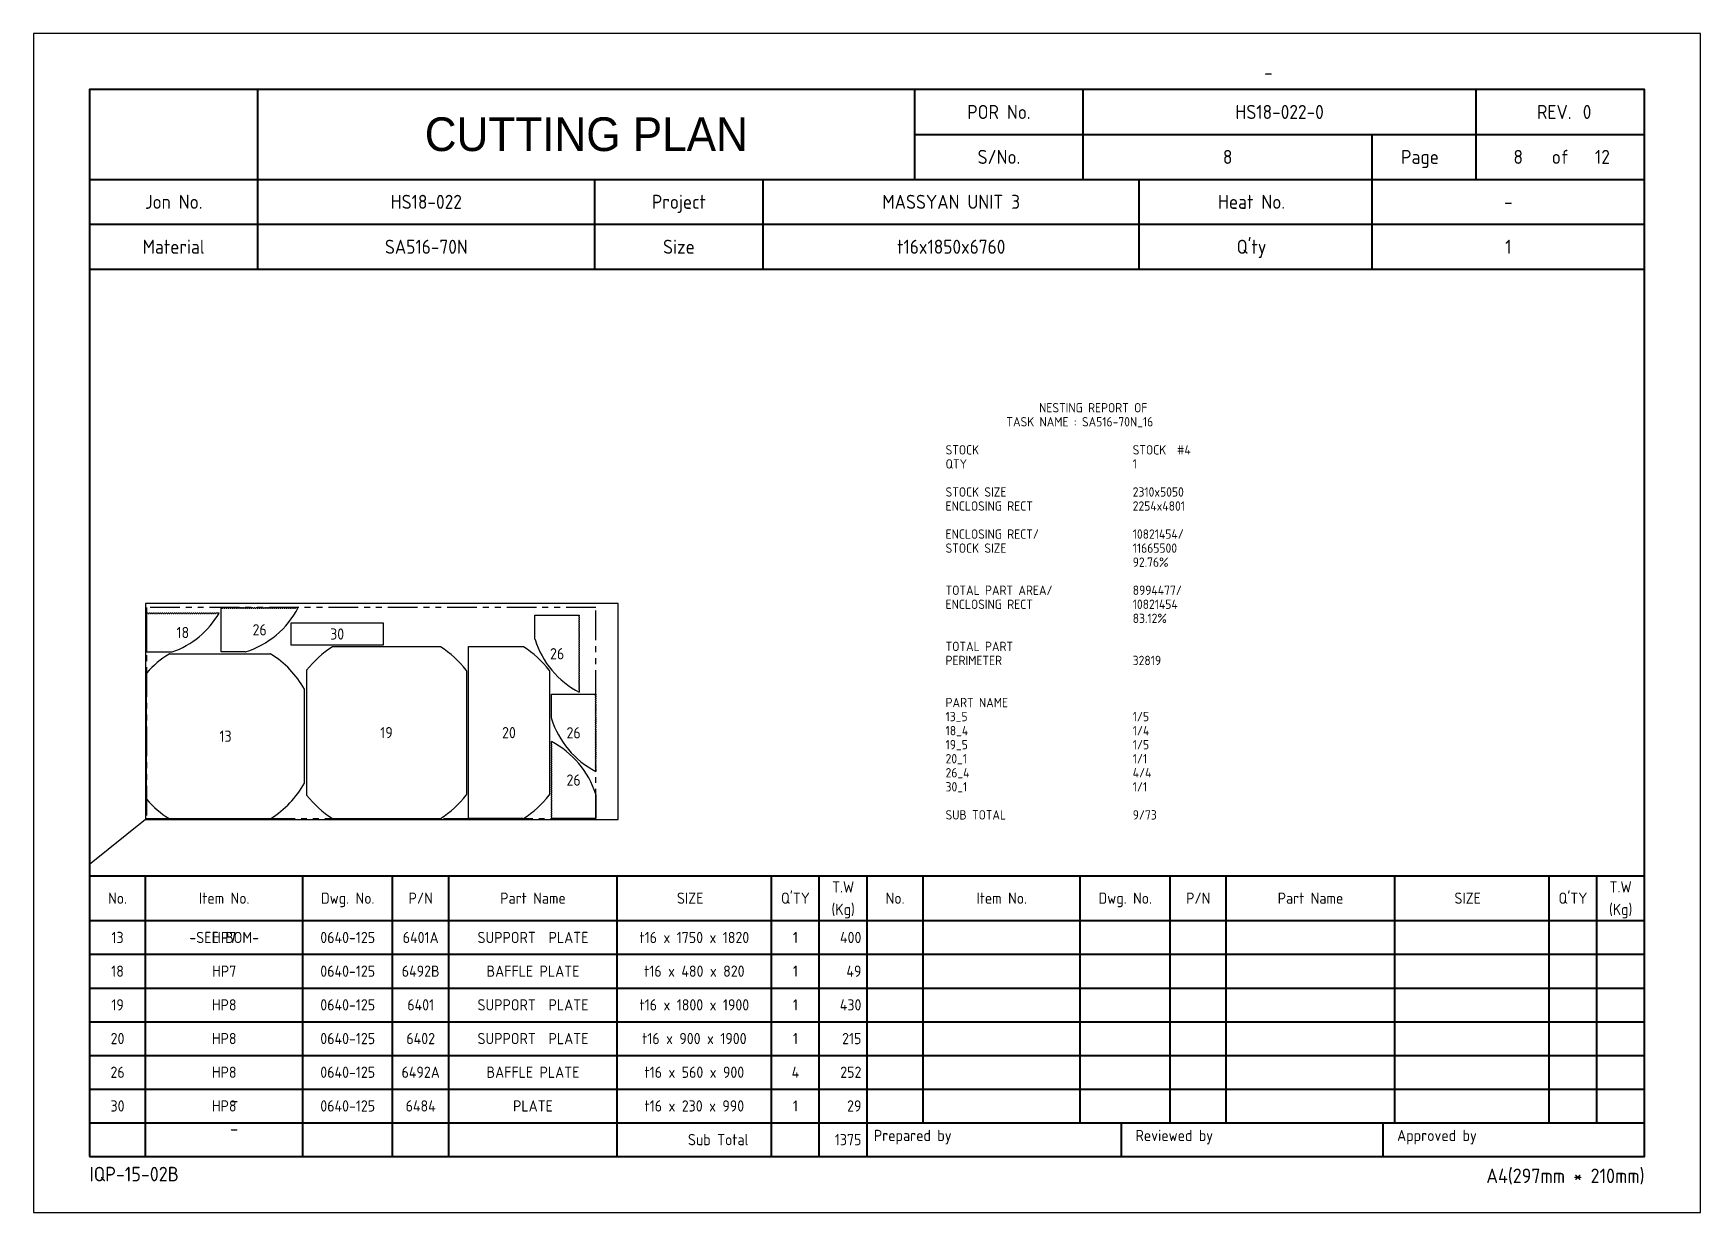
# Model space of a CAD drawing. Header units: millimetres. Extents: x -47360 to 661737, y -45870 to 354580.
# Drawn here: x 360000 to 377820, y 20000 to 32600 of the extents above; entities that cross this region are included whole.
import ezdxf
from ezdxf.enums import TextEntityAlignment as Align

# ---------------------------------------------------------------- set-up
doc = ezdxf.new("R2010")
doc.units = ezdxf.units.MM
doc.header["$LTSCALE"] = 10
doc.linetypes.add('PHANTOM', pattern=[63.5, 31.75, -6.35, 6.35, -6.35, 6.35, -6.35])
for name, color, linetype in [('$ENCL_RECT_RESERVED_LAYER$', 4, 'PHANTOM'), ('13_5__016X1820X1750', 7, 'Continuous'), ('18_4__016X820X480', 7, 'Continuous'), ('19_5__016X1900X1800', 7, 'Continuous'), ('20_1__016X1900X900', 7, 'Continuous'), ('26_4__016X900X560', 7, 'Continuous'), ('30_1  016x990x230', 7, 'Continuous'), ('PART-LABEL', 6, 'Continuous'), ('STOCK', 3, 'Continuous'), ('SUMMARY', 4, 'Continuous'), ('T', 2, 'Continuous')]:
    doc.layers.add(name, color=color, linetype=linetype)
doc.layers.add('PAGE', color=9, linetype='Continuous', plot=False)
doc.layers.add('TITLE', color=15, linetype='Continuous', lineweight=40)
doc.styles.get("Standard").update_dxf_attribs({"font": 'isocp2.shx', "bigfont": 'whgtxt.shx'})

# ---------------------------------------------------------------- blocks, each defined once
blk = doc.blocks.new('CP00')
at = {"layer": 'PAGE'}
blk.add_line((20, 70), (10, 62), dxfattribs=at)
blk.add_lwpolyline([(0, 0), (297, 0), (297, 210), (0, 210)], close=True, dxfattribs=at)
at = {"layer": 'TITLE'}
for p, q in [((40, 184), (40, 200)), ((157, 184), (157, 200)), ((10, 184), (287, 184)), ((10, 168), (287, 168)), ((10, 60), (287, 60)), ((148.5, 16), (287, 16))]:
    blk.add_line(p, q, dxfattribs=at)
at = {"layer": 'TITLE', "color": 8}
for p, q in [((187, 184), (187, 200)), ((257, 184), (257, 192)), ((40, 168), (40, 184)), ((130, 168), (130, 184)), ((238.5, 168), (238.5, 184)), ((10, 176), (287, 176)), ((20, 10), (20, 60)), ((48, 10), (48, 60)), ((64, 10), (64, 60)), ((74, 10), (74, 60)), ((104, 10), (104, 60)), ((131.5, 10), (131.5, 60)), ((140, 10), (140, 60)), ((158.5, 16), (158.5, 60)), ((186.5, 16), (186.5, 60)), ((202.5, 16), (202.5, 60)), ((212.5, 16), (212.5, 60)), ((242.5, 16), (242.5, 60)), ((270, 16), (270, 60)), ((278.5, 16), (278.5, 60)), ((10, 52), (287, 52)), ((10, 46), (287, 46)), ((10, 40), (287, 40)), ((10, 34), (287, 34)), ((10, 28), (287, 28)), ((10, 22), (287, 22)), ((10, 16), (148.5, 16)), ((193.8, 16), (193.8, 10)), ((240.4, 16), (240.4, 10))]:
    blk.add_line(p, q, dxfattribs=at)
at = {"layer": 'TITLE', "color": 9}
for p, q in [((257, 192), (257, 200)), ((157, 192), (287, 192)), ((238.5, 184), (238.5, 192)), ((100, 168), (100, 184)), ((197, 168), (197, 184)), ((148.5, 10), (148.5, 60))]:
    blk.add_line(p, q, dxfattribs=at)
at = {"layer": 'TITLE', "color": 15}
blk.add_lwpolyline([(10, 10), (287, 10), (287, 200), (10, 200)], close=True, dxfattribs=at)
at = {"layer": 'PAGE', "color": 2}
blk.add_attdef('ATT_NESTINGPLANNO', text='', height=2.5, dxfattribs=at).set_placement((220, 203), align=Align.MIDDLE_CENTER)
for tag, p in [('ATT_OWNERITEMNO', (35, 7.09)), ('ATT_PARTNAME', (35, 2.09))]:
    blk.add_attdef(tag, text='', height=2.5, dxfattribs=at).set_placement(p, align=Align.MIDDLE_LEFT)
at = {"layer": 'TITLE', "color": 2}
for s, height, p in [('POR No.', 2.5, (172, 196)), ('S/No.', 2.5, (172, 188)), ('Page', 2.5, (247, 188)), ('of', 2.5, (272, 188)), ('Jon No.', 2.5, (25, 180)), ('Project', 2.5, (115, 180)), ('Heat No.', 2.5, (217, 180)), ('-', 2.5, (262.75, 180)), ('Material', 2.5, (25, 172)), ('Size', 2.5, (115, 172)), ("Q'ty", 2.5, (217, 172)), ('No.', 2, (15, 56)), ('Item No.', 2, (34, 56)), ('Dwg. No.', 2, (56, 56)), ('P/N', 2, (69, 56)), ('Part Name', 2, (89, 56)), ('SIZE', 2, (117, 56)), ("Q'TY", 2, (135.75, 56)), ('T.W', 2, (144.25, 58)), ('No.', 2, (153.5, 56)), ('Item No.', 2, (172.5, 56)), ('Dwg. No.', 2, (194.5, 56)), ('P/N', 2, (207.5, 56)), ('Part Name', 2, (227.5, 56)), ('SIZE', 2, (255.5, 56)), ("Q'TY", 2, (274.25, 56)), ('T.W', 2, (282.75, 58)), ('(Kg)', 2, (144.25, 54)), ('(Kg)', 2, (282.75, 54))]:
    blk.add_text(s, height=height, dxfattribs=at).set_placement(p, align=Align.MIDDLE_CENTER)
blk.add_text('REV.', height=2.5, dxfattribs=at).set_placement((274, 196), align=Align.MIDDLE_RIGHT)
blk.add_text('0', height=2.5, dxfattribs=at).set_placement((276, 196), align=Align.MIDDLE_LEFT)
for s, height, p in [('Prepared by', 2, (149.73, 12.75)), ('Reviewed by', 2, (196.33, 12.75)), ('Approved by', 2, (242.93, 12.75)), ('IQP-15-02B', 2.594, (10, 5.57))]:
    blk.add_text(s, height=height, dxfattribs=at).set_placement(p)
blk.add_text('A4(297mm * 210mm)', height=2.5936, dxfattribs=at).set_placement((287, 5.26), align=Align.RIGHT)
at = {"layer": 'TITLE', "color": 3, "insert": (98.5, 192), "char_height": 6, "width": 59.896, "attachment_point": 5}
blk.add_mtext('{\\fHYHeadLine-Medium|b0|i0|c129|p18;CUTTING PLAN}', dxfattribs=at)
at = {"layer": 'TITLE', "color": 2}
for tag, height, p in [('ATT_PORNO', 2.5, (222, 196)), ('ATT_CUTTINGPLANNO', 2.5, (212.75, 188)), ('ATT_PAGENO', 2.5, (264.5, 188)), ('ATT_PAGESUBTOTAL', 2.5, (279.5, 188)), ('ATT_WONO', 2.5, (70, 180)), ('ATT_PROJECT', 2.5, (163.5, 180)), ('ATT_PORWEIGHT', 2, (278.5, 89)), ('ATT_NETWEIGHT', 2, (278.5, 83)), ('ATT_SAVEWEIGHT', 2, (278.5, 77)), ('ATT_SCRAPWEIGHT', 2, (278.5, 71)), ('ATT_CUTTING', 2, (278.5, 65))]:
    blk.add_attdef(tag, text='', height=height, dxfattribs=at).set_placement(p, align=Align.MIDDLE_CENTER)
at = {"layer": 'TITLE', "color": 3}
for tag, p in [('ATT_MATERIAL', (70, 172)), ('ATT_SIZE', (163.5, 172)), ('ATT_QTY', (262.75, 172))]:
    blk.add_attdef(tag, text='', height=2.5, dxfattribs=at).set_placement(p, align=Align.MIDDLE_CENTER)

msp = doc.modelspace()

# ---------------------------------------------------------------- linework, layer by layer
at = {"layer": '$ENCL_RECT_RESERVED_LAYER$'}
msp.add_lwpolyline([(361210, 24210), (366011.3, 24210), (366011.3, 26464.42), (361210, 26464.42)], close=True, dxfattribs=at)
at = {"layer": '13_5__016X1820X1750'}
for p, q in [((361456.68, 25970.35), (362531.33, 25970.35)), ((361210, 24422), (361210, 25758.35)), ((362898.65, 24594.58), (362898.65, 25585.77)), ((361456.68, 24210), (362531.33, 24210))]:
    msp.add_line(p, q, dxfattribs=at)
for centre, radius, start, end in [((361994, 25090.17), 1033, 121.753862, 139.123643), ((361456.68, 25958.35), 12, 89.999996, 121.753862), ((362531.33, 25958.35), 12, 58.24613, 89.999996), ((361994, 25090.17), 1033, 29.038735, 58.24613), ((361222, 25758.35), 12, 139.123643, 180), ((362886.65, 25585.77), 12, 0, 29.038735), ((362886.65, 24594.58), 12, 330.961265, 0), ((361222, 24422), 12, 180, 220.876357), ((361994, 25090.17), 1033, 220.876357, 238.24614), ((361994, 25090.17), 1033, 301.75386, 330.961265), ((361456.68, 24222), 12, 238.24614, 270), ((362531.33, 24222), 12, 270, 301.75386)]:
    msp.add_arc(centre, radius, start, end, dxfattribs=at)
at = {"layer": '18_4__016X820X480'}
for p, q in [((361227.15, 26406.49, -11776185678.59), (361210, 26406.49, -11776185678.59)), ((361210, 26406.49, -11776185678.59), (361210, 25990.35, -11776185678.59)), ((361249.38, 26406.49, -11776185678.59), (361239.15, 26406.49, -11776185678.59)), ((361271.6, 26406.49, -11776185678.59), (361261.38, 26406.49, -11776185678.59)), ((361293.83, 26406.49, -11776185678.59), (361283.6, 26406.49, -11776185678.59)), ((361316.05, 26406.49, -11776185678.59), (361305.83, 26406.49, -11776185678.59)), ((361338.28, 26406.49, -11776185678.59), (361328.05, 26406.49, -11776185678.59)), ((361360.5, 26406.49, -11776185678.59), (361350.28, 26406.49, -11776185678.59)), ((361382.73, 26406.49, -11776185678.59), (361372.5, 26406.49, -11776185678.59)), ((361404.95, 26406.49, -11776185678.59), (361394.73, 26406.49, -11776185678.59)), ((361427.18, 26406.49, -11776185678.59), (361416.95, 26406.49, -11776185678.59)), ((361449.4, 26406.49, -11776185678.59), (361439.18, 26406.49, -11776185678.59)), ((361471.63, 26406.49, -11776185678.59), (361461.4, 26406.49, -11776185678.59)), ((361493.85, 26406.49, -11776185678.59), (361483.63, 26406.49, -11776185678.59)), ((361516.08, 26406.49, -11776185678.59), (361505.85, 26406.49, -11776185678.59)), ((361538.3, 26406.49, -11776185678.59), (361528.08, 26406.49, -11776185678.59)), ((361560.53, 26406.49, -11776185678.59), (361550.3, 26406.49, -11776185678.59)), ((361582.75, 26406.49, -11776185678.59), (361572.53, 26406.49, -11776185678.59)), ((361604.98, 26406.49, -11776185678.59), (361594.75, 26406.49, -11776185678.59)), ((361627.2, 26406.49, -11776185678.59), (361616.98, 26406.49, -11776185678.59)), ((361649.43, 26406.49, -11776185678.59), (361639.2, 26406.49, -11776185678.59)), ((361671.65, 26406.49, -11776185678.59), (361661.43, 26406.49, -11776185678.59)), ((361693.88, 26406.49, -11776185678.59), (361683.65, 26406.49, -11776185678.59)), ((361716.1, 26406.49, -11776185678.59), (361705.88, 26406.49, -11776185678.59)), ((361738.33, 26406.49, -11776185678.59), (361728.1, 26406.49, -11776185678.59)), ((361760.55, 26406.49, -11776185678.59), (361750.33, 26406.49, -11776185678.59)), ((361782.78, 26406.49, -11776185678.59), (361772.55, 26406.49, -11776185678.59)), ((361805, 26406.49, -11776185678.59), (361794.78, 26406.49, -11776185678.59)), ((361827.23, 26406.49, -11776185678.59), (361817, 26406.49, -11776185678.59)), ((361849.45, 26406.49, -11776185678.59), (361839.23, 26406.49, -11776185678.59)), ((361871.68, 26406.49, -11776185678.59), (361861.45, 26406.49, -11776185678.59)), ((361893.9, 26406.49, -11776185678.59), (361883.68, 26406.49, -11776185678.59)), ((361916.13, 26406.49, -11776185678.59), (361905.9, 26406.49, -11776185678.59)), ((361938.35, 26406.49, -11776185678.59), (361928.13, 26406.49, -11776185678.59)), ((361985.55, 26406.49, -11776185678.59), (361950.35, 26406.49, -11776185678.59)), ((361210, 25990.35, -11776185678.59), (361478.73, 25990.35, -11776185678.59))]:
    msp.add_line(p, q, dxfattribs=at)
for centre, radius, start, end in [((361233.15, 26406.58, -11776185678.59), 6, 180.847829, 359.152171), ((361255.38, 26406.58, -11776185678.59), 6, 180.848017, 359.151983), ((361277.6, 26406.58, -11776185678.59), 6, 180.848205, 359.151795), ((361299.83, 26406.58, -11776185678.59), 6, 180.848393, 359.151607), ((361322.05, 26406.58, -11776185678.59), 6, 180.848581, 359.151419), ((361344.28, 26406.58, -11776185678.59), 6, 180.848769, 359.151231), ((361366.5, 26406.58, -11776185678.59), 6, 180.848957, 359.151043), ((361388.73, 26406.58, -11776185678.59), 6, 180.849145, 359.150855), ((361410.95, 26406.58, -11776185678.59), 6, 180.849333, 359.150667), ((361433.18, 26406.58, -11776185678.59), 6, 180.849521, 359.150479), ((361455.4, 26406.58, -11776185678.59), 6, 180.849709, 359.150291), ((361477.63, 26406.58, -11776185678.59), 6, 180.849897, 359.150103), ((361180.74, 26868.52, -11776185678.59), 928, 288.984936, 330.140526), ((361499.85, 26406.58, -11776185678.59), 6, 180.850085, 359.149915), ((361522.08, 26406.58, -11776185678.59), 6, 180.850273, 359.149727), ((361544.3, 26406.58, -11776185678.59), 6, 180.850461, 359.149539), ((361566.53, 26406.58, -11776185678.59), 6, 180.85065, 359.14935), ((361588.75, 26406.58, -11776185678.59), 6, 180.850838, 359.149162), ((361610.98, 26406.58, -11776185678.59), 6, 180.851026, 359.148974), ((361633.2, 26406.58, -11776185678.59), 6, 180.851214, 359.148786), ((361655.43, 26406.58, -11776185678.59), 6, 180.851402, 359.148598), ((361677.65, 26406.58, -11776185678.59), 6, 180.85159, 359.14841), ((361699.88, 26406.58, -11776185678.59), 6, 180.851778, 359.148222), ((361722.1, 26406.58, -11776185678.59), 6, 180.848957, 359.151043), ((361744.33, 26406.58, -11776185678.59), 6, 180.849145, 359.150855), ((361766.55, 26406.58, -11776185678.59), 6, 180.849333, 359.150667), ((361788.78, 26406.58, -11776185678.59), 6, 180.849521, 359.150479), ((361811, 26406.58, -11776185678.59), 6, 180.849709, 359.150291), ((361833.23, 26406.58, -11776185678.59), 6, 180.849897, 359.150103), ((361855.45, 26406.58, -11776185678.59), 6, 180.850085, 359.149915), ((361877.68, 26406.58, -11776185678.59), 6, 180.850273, 359.149727), ((361899.9, 26406.58, -11776185678.59), 6, 180.850461, 359.149539), ((361922.13, 26406.58, -11776185678.59), 6, 180.85065, 359.14935), ((361944.35, 26406.58, -11776185678.59), 6, 180.850838, 359.149162), ((361478.73, 26002.35, -11776185678.59), 12, 270, 288.984936)]:
    msp.add_arc(centre, radius, start, end, dxfattribs=at)
at = {"layer": '19_5__016X1900X1800'}
for p, q in [((363204.01, 26047.34), (364344.18, 26047.34)), ((362918.65, 25788.71), (362918.65, 24468.63)), ((364629.53, 25788.71), (364629.53, 24468.63)), ((363204.01, 24210), (364344.18, 24210))]:
    msp.add_line(p, q, dxfattribs=at)
for centre, radius, start, end in [((363774.09, 25128.67), 1083, 122.160301, 141.954856), ((363204.01, 26035.34), 12, 89.999996, 122.160301), ((364344.18, 26035.34), 12, 57.839691, 89.999996), ((363774.09, 25128.67), 1083, 38.045144, 57.839691), ((362930.65, 25788.71), 12, 141.954856, 180), ((364617.53, 25788.71), 12, 0, 38.045144), ((362930.65, 24468.63), 12, 180, 218.045144), ((363774.09, 25128.67), 1083, 218.045144, 237.839699), ((363774.09, 25128.67), 1083, 302.160309, 321.954856), ((364617.53, 24468.63), 12, 321.954856, 0), ((363204.01, 24222), 12, 237.839699, 270.000004), ((364344.18, 24222), 12, 270.000004, 302.160309)]:
    msp.add_arc(centre, radius, start, end, dxfattribs=at)
at = {"layer": '20_1__016X1900X900'}
for p, q in [((364649.53, 24210, 0), (364649.53, 26047.34, 0)), ((364649.53, 26047.34, 0), (365231.88, 26047.34, 0)), ((365517.24, 25788.71, 0), (365517.24, 24468.63, 0)), ((365231.88, 24210, 0), (364649.53, 24210, 0))]:
    msp.add_line(p, q, dxfattribs=at)
for centre, radius, start, end in [((365231.88, 26035.34, 0), 12, 57.839691, 89.999996), ((364661.8, 25128.67, 0), 1083, 38.045144, 57.839691), ((365505.24, 25788.71, 0), 12, 0, 38.045144), ((364661.8, 25128.67, 0), 1083, 302.160309, 321.954856), ((365505.24, 24468.63, 0), 12, 321.954856, 0), ((365231.88, 24222, 0), 12, 270, 302.160309)]:
    msp.add_arc(centre, radius, start, end, dxfattribs=at)
at = {"layer": '26_4__016X900X560'}
for p, q in [((362007.09, 25990.44), (362007.09, 26464.42)), ((362007.09, 26464.42), (362013.13, 26464.42)), ((362025.13, 26464.42), (362035.35, 26464.42)), ((362047.35, 26464.42), (362057.58, 26464.42)), ((362069.58, 26464.42), (362079.8, 26464.42)), ((362091.8, 26464.42), (362102.03, 26464.42)), ((362114.03, 26464.42), (362124.25, 26464.42)), ((362136.25, 26464.42), (362146.48, 26464.42)), ((362158.48, 26464.42), (362168.7, 26464.42)), ((362180.7, 26464.42), (362190.93, 26464.42)), ((362202.93, 26464.42), (362213.15, 26464.42)), ((362225.15, 26464.42), (362235.38, 26464.42)), ((362247.38, 26464.42), (362257.6, 26464.42)), ((362269.6, 26464.42), (362279.83, 26464.42)), ((362291.83, 26464.42), (362302.05, 26464.42)), ((362314.05, 26464.42), (362324.28, 26464.42)), ((362336.28, 26464.42), (362346.5, 26464.42)), ((362358.5, 26464.42), (362368.73, 26464.42)), ((362380.73, 26464.42), (362390.95, 26464.42)), ((362402.95, 26464.42), (362413.18, 26464.42)), ((362425.18, 26464.42), (362435.4, 26464.42)), ((362447.4, 26464.42), (362457.63, 26464.42)), ((362469.63, 26464.42), (362479.85, 26464.42)), ((362491.85, 26464.42), (362502.08, 26464.42)), ((362514.08, 26464.42), (362524.3, 26464.42)), ((362536.3, 26464.42), (362546.53, 26464.42)), ((362558.53, 26464.42), (362568.75, 26464.42)), ((362580.75, 26464.42), (362590.98, 26464.42)), ((362602.98, 26464.42), (362613.2, 26464.42)), ((362625.2, 26464.42), (362635.43, 26464.42)), ((362647.43, 26464.42), (362657.65, 26464.42)), ((362669.65, 26464.42), (362679.88, 26464.42)), ((362691.88, 26464.42), (362702.1, 26464.42)), ((362714.1, 26464.42), (362724.33, 26464.42)), ((362736.33, 26464.42), (362746.55, 26464.42)), ((362758.55, 26464.42), (362768.78, 26464.42)), ((362780.78, 26464.42), (362791, 26464.42)), ((362803, 26464.42), (362830.79, 26464.42)), ((365361.32, 26126.61), (365361.41, 26383.72)), ((365361.41, 26383.72), (365835.38, 26383.72)), ((365835.38, 26383.72), (365835.38, 26377.68)), ((365835.38, 26365.68), (365835.38, 26355.45)), ((365835.38, 26343.45), (365835.38, 26333.23)), ((365835.38, 26321.23), (365835.38, 26311)), ((365835.38, 26299), (365835.38, 26288.78)), ((365835.38, 26276.78), (365835.38, 26266.55)), ((365835.38, 26254.55), (365835.38, 26244.33)), ((365835.38, 26232.33), (365835.38, 26222.1)), ((365835.38, 26210.1), (365835.38, 26199.88)), ((365835.38, 26187.88), (365835.38, 26177.65)), ((365835.38, 26165.65), (365835.38, 26155.43)), ((365835.38, 26143.43), (365835.38, 26133.2)), ((365835.38, 26121.2), (365835.38, 26110.98)), ((365835.38, 26098.98), (365835.38, 26088.75)), ((365835.38, 26076.75), (365835.38, 26066.53)), ((365835.38, 26054.53), (365835.38, 26044.3)), ((365835.38, 26032.3), (365835.38, 26022.08)), ((362264.2, 25990.35), (362007.09, 25990.44)), ((365835.38, 26010.08), (365835.38, 25999.85)), ((365835.38, 25987.85), (365835.38, 25977.63)), ((365835.38, 25965.63), (365835.38, 25955.4)), ((365835.38, 25943.4), (365835.38, 25933.18)), ((365835.38, 25921.18), (365835.38, 25910.95)), ((365835.38, 25898.95), (365835.38, 25888.73)), ((365835.38, 25876.73), (365835.38, 25866.5)), ((365835.38, 25854.5), (365835.38, 25844.28)), ((365835.38, 25832.28), (365835.38, 25822.05)), ((365835.38, 25810.05), (365835.38, 25799.83)), ((365835.38, 25787.83), (365835.38, 25777.6)), ((365835.38, 25765.6), (365835.38, 25755.38)), ((365835.38, 25743.38), (365835.38, 25733.15)), ((365835.38, 25721.15), (365835.38, 25710.93)), ((365835.38, 25698.93), (365835.38, 25688.7)), ((365835.38, 25676.7), (365835.38, 25666.48)), ((365537.24, 25281.44), (365537.33, 25538.55)), ((365537.33, 25538.55), (366011.3, 25538.55)), ((365835.38, 25654.48), (365835.38, 25644.25)), ((365835.38, 25632.25), (365835.38, 25622.03)), ((365835.38, 25610.03), (365835.38, 25599.8)), ((365835.38, 25587.8), (365835.38, 25560.02)), ((366011.3, 25538.55), (366011.3, 25532.51)), ((366011.3, 25520.51), (366011.3, 25510.29)), ((366011.3, 25498.29), (366011.3, 25488.06)), ((366011.3, 25476.06), (366011.3, 25465.84)), ((366011.3, 25453.84), (366011.3, 25443.61)), ((366011.3, 25431.61), (366011.3, 25421.39)), ((366011.3, 25409.39), (366011.3, 25399.16)), ((366011.3, 25387.16), (366011.3, 25376.94)), ((366011.3, 25364.94), (366011.3, 25354.71)), ((366011.3, 25342.71), (366011.3, 25332.49)), ((366011.3, 25320.49), (366011.3, 25310.26)), ((366011.3, 25298.26), (366011.3, 25288.04)), ((366011.3, 25276.04), (366011.3, 25265.81)), ((366011.3, 25253.81), (366011.3, 25243.59)), ((366011.3, 25231.59), (366011.3, 25221.36)), ((366011.3, 25209.36), (366011.3, 25199.14)), ((366011.3, 25187.14), (366011.3, 25176.91)), ((366011.3, 25164.91), (366011.3, 25154.69)), ((366011.3, 25142.69), (366011.3, 25132.46)), ((365537.23, 25005.91), (365537.23, 25033.7)), ((365537.23, 24983.69), (365537.23, 24993.91)), ((365537.23, 24961.46), (365537.23, 24971.69)), ((365537.23, 24939.24), (365537.23, 24949.46)), ((366011.3, 25120.46), (366011.3, 25110.24)), ((366011.3, 25098.24), (366011.3, 25088.01)), ((366011.3, 25076.01), (366011.3, 25065.79)), ((366011.3, 25053.79), (366011.3, 25043.56)), ((366011.3, 25031.56), (366011.3, 25021.34)), ((366011.3, 25009.34), (366011.3, 24999.11)), ((366011.3, 24987.11), (366011.3, 24976.89)), ((366011.3, 24964.89), (366011.3, 24954.66)), ((365537.23, 24917.01), (365537.23, 24927.24)), ((365537.23, 24894.79), (365537.23, 24905.01)), ((365537.23, 24872.56), (365537.23, 24882.79)), ((365537.23, 24850.34), (365537.23, 24860.56)), ((365537.23, 24828.11), (365537.23, 24838.34)), ((365537.23, 24805.89), (365537.23, 24816.11)), ((365537.23, 24783.66), (365537.23, 24793.89)), ((365537.23, 24761.44), (365537.23, 24771.66)), ((366011.3, 24942.66), (366011.3, 24932.44)), ((366011.3, 24920.44), (366011.3, 24910.21)), ((366011.3, 24898.21), (366011.3, 24887.99)), ((366011.3, 24875.99), (366011.3, 24865.76)), ((366011.3, 24853.76), (366011.3, 24843.54)), ((366011.3, 24831.54), (366011.3, 24821.31)), ((366011.3, 24809.31), (366011.3, 24799.09)), ((366011.3, 24787.09), (366011.3, 24776.86)), ((365537.23, 24739.21), (365537.23, 24749.44)), ((365537.23, 24716.99), (365537.23, 24727.21)), ((365537.23, 24694.76), (365537.23, 24704.99)), ((365537.23, 24672.54), (365537.23, 24682.76)), ((365537.23, 24650.31), (365537.23, 24660.54)), ((365537.23, 24628.09), (365537.23, 24638.31)), ((365537.23, 24605.86), (365537.23, 24616.09)), ((365537.23, 24583.64), (365537.23, 24593.86)), ((366011.3, 24764.86), (366011.3, 24754.64)), ((366011.3, 24742.64), (366011.3, 24714.85)), ((365537.23, 24561.41), (365537.23, 24571.64)), ((365537.23, 24539.19), (365537.23, 24549.41)), ((365537.23, 24516.96), (365537.23, 24527.19)), ((365537.23, 24494.74), (365537.23, 24504.96)), ((365537.23, 24472.51), (365537.23, 24482.74)), ((365537.23, 24450.29), (365537.23, 24460.51)), ((365537.23, 24428.06), (365537.23, 24438.29)), ((365537.23, 24405.84), (365537.23, 24416.06)), ((366011.3, 24467.11), (366011.21, 24210)), ((365537.23, 24383.61), (365537.23, 24393.84)), ((365537.23, 24361.39), (365537.23, 24371.61)), ((365537.23, 24339.16), (365537.23, 24349.39)), ((365537.23, 24316.94), (365537.23, 24327.16)), ((365537.23, 24294.71), (365537.23, 24304.94)), ((365537.23, 24272.49), (365537.23, 24282.71)), ((365537.23, 24250.26), (365537.23, 24260.49)), ((365537.23, 24228.04), (365537.23, 24238.26)), ((365537.23, 24210), (365537.23, 24216.04)), ((366011.21, 24210), (365537.23, 24210))]:
    msp.add_line(p, q, dxfattribs=at)
for centre, radius, start, end in [((362019.13, 26464.42), 6, 179.999812, 0.000188), ((362041.35, 26464.42), 6, 180, 0), ((362063.58, 26464.42), 6, 180.000188, 359.999812), ((362085.8, 26464.42), 6, 180.000376, 359.999624), ((362108.03, 26464.42), 6, 180.000564, 359.999436), ((362130.25, 26464.42), 6, 180.000752, 359.999248), ((362152.48, 26464.42), 6, 180.00094, 359.99906), ((362174.7, 26464.42), 6, 180.001128, 359.998872), ((362196.93, 26464.42), 6, 180.001316, 359.998684), ((362219.15, 26464.42), 6, 180.001504, 359.998496), ((362241.38, 26464.42), 6, 180.001692, 359.998308), ((362263.6, 26464.42), 6, 180.00188, 359.99812), ((361977.83, 26907.11), 961, 287.563715, 332.570496), ((362285.83, 26464.42), 6, 180.002068, 359.997932), ((362308.05, 26464.42), 6, 180.002256, 359.997744), ((362330.28, 26464.42), 6, 180.002444, 359.997556), ((362352.5, 26464.42), 6, 180.002632, 359.997368), ((362374.73, 26464.42), 6, 180.00282, 359.99718), ((362396.95, 26464.42), 6, 180.003008, 359.996992), ((362419.18, 26464.42), 6, 180.003197, 359.996803), ((362441.4, 26464.42), 6, 180.003385, 359.996615), ((362463.63, 26464.42), 6, 180.003573, 359.996427), ((362485.85, 26464.42), 6, 180.003761, 359.996239), ((362508.08, 26464.42), 6, 180.003949, 359.996051), ((362530.3, 26464.42), 6, 180.001128, 359.998872), ((362552.53, 26464.42), 6, 180.001316, 359.998684), ((362574.75, 26464.42), 6, 180.001504, 359.998496), ((362596.98, 26464.42), 6, 180.001692, 359.998308), ((362619.2, 26464.42), 6, 180.00188, 359.99812), ((362641.43, 26464.42), 6, 180.002068, 359.997932), ((362663.65, 26464.42), 6, 180.002256, 359.997744), ((362685.88, 26464.42), 6, 180.002444, 359.997556), ((362708.1, 26464.42), 6, 180.002632, 359.997368), ((362730.33, 26464.42), 6, 180.00282, 359.99718), ((362752.55, 26464.42), 6, 180.003008, 359.996992), ((362774.78, 26464.42), 6, 180.003197, 359.996803), ((362797, 26464.42), 6, 180.003385, 359.996615), ((365835.38, 26371.68), 6, 89.999812, 270.000188), ((365835.38, 26349.45), 6, 90, 270), ((365835.38, 26327.23), 6, 90.000188, 269.999812), ((365835.38, 26305), 6, 90.000376, 269.999624), ((365835.38, 26282.78), 6, 90.000564, 269.999436), ((365835.38, 26260.55), 6, 90.000752, 269.999248), ((365835.38, 26238.33), 6, 90.00094, 269.99906), ((365835.38, 26216.1), 6, 90.001128, 269.998872), ((365835.38, 26193.88), 6, 90.001316, 269.998684), ((365373.32, 26126.6), 12, 179.979625, 197.563715), ((366278.07, 26412.98), 961, 197.563715, 242.570496), ((365835.38, 26171.65), 6, 90.001504, 269.998496), ((365835.38, 26149.43), 6, 90.001692, 269.998308), ((365835.38, 26127.2), 6, 90.00188, 269.99812), ((365835.38, 26104.98), 6, 90.002068, 269.997932), ((365835.38, 26082.75), 6, 90.002256, 269.997744), ((365835.38, 26060.53), 6, 90.002444, 269.997556), ((365835.38, 26038.3), 6, 90.002632, 269.997368), ((365835.38, 26016.08), 6, 90.00282, 269.99718), ((362264.2, 26002.35), 12, 269.979625, 287.563715), ((365835.38, 25993.85), 6, 90.003008, 269.996992), ((365835.38, 25971.63), 6, 90.003197, 269.996803), ((365835.38, 25949.4), 6, 90.003385, 269.996615), ((365835.38, 25927.18), 6, 90.003573, 269.996427), ((365835.38, 25904.95), 6, 90.003761, 269.996239), ((365835.38, 25882.73), 6, 90.003949, 269.996051), ((365835.38, 25860.5), 6, 90.001128, 269.998872), ((365835.38, 25838.28), 6, 90.001316, 269.998684), ((365835.38, 25816.05), 6, 90.001504, 269.998496), ((365835.38, 25793.83), 6, 90.001692, 269.998308), ((365835.38, 25771.6), 6, 90.00188, 269.99812), ((365835.38, 25749.38), 6, 90.002068, 269.997932), ((365835.38, 25727.15), 6, 90.002256, 269.997744), ((365835.38, 25704.93), 6, 90.002444, 269.997556), ((365835.38, 25682.7), 6, 90.002632, 269.997368), ((365835.38, 25660.48), 6, 90.00282, 269.99718), ((365835.38, 25638.25), 6, 90.003008, 269.996992), ((365835.38, 25616.03), 6, 90.003197, 269.996803), ((365835.38, 25593.8), 6, 90.003385, 269.996615), ((366011.3, 25526.51), 6, 89.999812, 270.000188), ((366011.3, 25504.29), 6, 90, 270), ((366011.3, 25482.06), 6, 90.000188, 269.999812), ((366011.3, 25459.84), 6, 90.000376, 269.999624), ((366011.3, 25437.61), 6, 90.000564, 269.999436), ((366011.3, 25415.39), 6, 90.000752, 269.999248), ((366011.3, 25393.16), 6, 90.00094, 269.99906), ((366011.3, 25370.94), 6, 90.001128, 269.998872), ((366011.3, 25348.71), 6, 90.001316, 269.998684), ((366011.3, 25326.49), 6, 90.001504, 269.998496), ((366011.3, 25304.26), 6, 90.001692, 269.998308), ((365549.24, 25281.44), 12, 179.979625, 197.563715), ((366454, 25567.81), 961, 197.563715, 242.570496), ((366011.3, 25282.04), 6, 90.00188, 269.99812), ((366011.3, 25259.81), 6, 90.002068, 269.997932), ((366011.3, 25237.59), 6, 90.002256, 269.997744), ((366011.3, 25215.36), 6, 90.002444, 269.997556), ((366011.3, 25193.14), 6, 90.002632, 269.997368), ((366011.3, 25170.91), 6, 90.00282, 269.99718), ((366011.3, 25148.69), 6, 90.003008, 269.996992), ((366011.3, 25126.46), 6, 90.003197, 269.996803), ((365094.54, 24180.74), 961, 17.563715, 62.570496), ((365537.23, 24999.91), 6, 270.003385, 89.996615), ((365537.23, 24977.69), 6, 270.003197, 89.996803), ((365537.23, 24955.46), 6, 270.003008, 89.996992), ((366011.3, 25015.34), 6, 90.001128, 269.998872), ((366011.3, 24993.11), 6, 90.001316, 269.998684), ((366011.3, 24970.89), 6, 90.001504, 269.998496), ((366011.3, 24948.66), 6, 90.001692, 269.998308), ((366011.3, 25104.24), 6, 90.003385, 269.996615), ((366011.3, 25082.01), 6, 90.003573, 269.996427), ((366011.3, 25059.79), 6, 90.003761, 269.996239), ((366011.3, 25037.56), 6, 90.003949, 269.996051), ((365537.23, 24933.24), 6, 270.00282, 89.99718), ((365537.23, 24911.01), 6, 270.002632, 89.997368), ((365537.23, 24888.79), 6, 270.002444, 89.997556), ((365537.23, 24866.56), 6, 270.002256, 89.997744), ((365537.23, 24844.34), 6, 270.002068, 89.997932), ((365537.23, 24822.11), 6, 270.00188, 89.99812), ((365537.23, 24799.89), 6, 270.001692, 89.998308), ((365537.23, 24777.66), 6, 270.001504, 89.998496), ((366011.3, 24926.44), 6, 90.00188, 269.99812), ((366011.3, 24904.21), 6, 90.002068, 269.997932), ((366011.3, 24881.99), 6, 90.002256, 269.997744), ((366011.3, 24859.76), 6, 90.002444, 269.997556), ((366011.3, 24837.54), 6, 90.002632, 269.997368), ((366011.3, 24815.31), 6, 90.00282, 269.99718), ((366011.3, 24793.09), 6, 90.003008, 269.996992), ((366011.3, 24770.86), 6, 90.003197, 269.996803), ((365537.23, 24755.44), 6, 270.001316, 89.998684), ((365537.23, 24733.21), 6, 270.001128, 89.998872), ((365537.23, 24710.99), 6, 270.003949, 89.996051), ((365537.23, 24688.76), 6, 270.003761, 89.996239), ((365537.23, 24666.54), 6, 270.003573, 89.996427), ((365537.23, 24644.31), 6, 270.003385, 89.996615), ((365537.23, 24622.09), 6, 270.003197, 89.996803), ((365537.23, 24599.86), 6, 270.003008, 89.996992), ((366011.3, 24748.64), 6, 90.003385, 269.996615), ((365537.23, 24577.64), 6, 270.00282, 89.99718), ((365537.23, 24555.41), 6, 270.002632, 89.997368), ((365537.23, 24533.19), 6, 270.002444, 89.997556), ((365537.23, 24510.96), 6, 270.002256, 89.997744), ((365537.23, 24488.74), 6, 270.002068, 89.997932), ((365537.23, 24466.51), 6, 270.00188, 89.99812), ((365537.23, 24444.29), 6, 270.001692, 89.998308), ((365537.23, 24422.06), 6, 270.001504, 89.998496), ((365999.3, 24467.11), 12, 359.979625, 17.563715), ((365537.23, 24399.84), 6, 270.001316, 89.998684), ((365537.23, 24377.61), 6, 270.001128, 89.998872), ((365537.23, 24355.39), 6, 270.00094, 89.99906), ((365537.23, 24333.16), 6, 270.000752, 89.999248), ((365537.23, 24310.94), 6, 270.000564, 89.999436), ((365537.23, 24288.71), 6, 270.000376, 89.999624), ((365537.23, 24266.49), 6, 270.000188, 89.999812), ((365537.23, 24244.26), 6, 270, 90), ((365537.23, 24222.04), 6, 269.999812, 90.000188)]:
    msp.add_arc(centre, radius, start, end, dxfattribs=at)
at = {"layer": '30_1  016x990x230'}
for p, q in [((363741.99, 26297.34), (362751.99, 26297.34)), ((362751.99, 26297.34), (362751.99, 26067.34)), ((363741.99, 26067.34), (363741.99, 26297.34)), ((362751.99, 26067.34), (363741.99, 26067.34))]:
    msp.add_line(p, q, dxfattribs=at)
at = {"layer": 'STOCK'}
msp.add_lwpolyline([(361200, 24200), (366250, 24200), (366250, 26510), (361200, 26510)], close=True, dxfattribs=at)

# ---------------------------------------------------------------- block references
ref = msp.add_blockref('CP00', (360000, 20000), dxfattribs=dict(xscale=60, yscale=60, zscale=60))
ref.add_attrib('ATT_WONO', 'HS18-022', dxfattribs={"layer": 'TITLE', "color": 2, "height": 150}).set_placement((364200, 30800), align=Align.MIDDLE_CENTER)
ref.add_attrib('ATT_PROJECT', 'MASSYAN UNIT 3', dxfattribs={"layer": 'TITLE', "color": 2, "height": 150}).set_placement((369810, 30800), align=Align.MIDDLE_CENTER)
ref.add_attrib('ATT_PORNO', 'HS18-022-0', dxfattribs={"layer": 'TITLE', "color": 2, "height": 150}).set_placement((373320, 31760), align=Align.MIDDLE_CENTER)
ref.add_attrib('ATT_OWNERITEMNO', '-', dxfattribs={"layer": 'PAGE', "color": 2, "height": 150}).set_placement((362100, 21200), align=Align.MIDDLE_LEFT)
ref.add_attrib('ATT_PARTNAME', '-', dxfattribs={"layer": 'PAGE', "color": 2, "height": 150}).set_placement((362100, 20900), align=Align.MIDDLE_LEFT)
ref.add_attrib('ATT_MATERIAL', 'SA516-70N', dxfattribs={"layer": 'TITLE', "color": 3, "height": 150}).set_placement((364200, 30320), align=Align.MIDDLE_CENTER)
ref.add_attrib('ATT_SIZE', 't16x1850x6760', dxfattribs={"layer": 'TITLE', "color": 3, "height": 150}).set_placement((369810, 30320), align=Align.MIDDLE_CENTER)
ref.add_attrib('ATT_QTY', '1', dxfattribs={"layer": 'TITLE', "color": 3, "height": 150}).set_placement((375765, 30320), align=Align.MIDDLE_CENTER)
ref.add_attrib('ATT_NESTINGPLANNO', '-', dxfattribs={"layer": 'PAGE', "color": 2, "height": 150}).set_placement((373200, 32180), align=Align.MIDDLE_CENTER)
ref.add_attrib('ATT_CUTTINGPLANNO', '8', dxfattribs={"layer": 'TITLE', "color": 2, "height": 150}).set_placement((372765, 31280), align=Align.MIDDLE_CENTER)
ref.add_attrib('ATT_PAGENO', '8', dxfattribs={"layer": 'TITLE', "color": 2, "height": 150}).set_placement((375870, 31280), align=Align.MIDDLE_CENTER)
ref.add_attrib('ATT_PAGESUBTOTAL', '12', dxfattribs={"layer": 'TITLE', "color": 2, "height": 150}).set_placement((376770, 31280), align=Align.MIDDLE_CENTER)

# ---------------------------------------------------------------- texts
at = {"layer": 'PART-LABEL'}
for s, p in [('18', (361597.77, 26198.42, -11776185678.59)), ('26', (362418.94, 26227.38, -11776185678.59)), ('30', (363246.99, 26182.34)), ('26', (365598.35, 25971.87)), ('13', (362054.33, 25090.17)), ('19', (363774.09, 25128.67)), ('20', (365083.38, 25128.67)), ('26', (365774.27, 25126.7)), ('26', (365774.27, 24621.85))]:
    msp.add_text(s, height=120, dxfattribs=at).set_placement(p, align=Align.MIDDLE_CENTER)
at = {"layer": 'SUMMARY'}
for s, p in [('NESTING REPORT OF', (370750, 28550)), ('TASK NAME : SA516-70N_16', (370400, 28400)), ('STOCK ', (369750, 28100)), ('STOCK  #4', (371750, 28100)), ('QTY', (369750, 27950)), ('1', (371750, 27950)), ('STOCK SIZE', (369750, 27650)), ('2310x5050', (371750, 27650)), ('ENCLOSING RECT', (369750, 27500)), ('2254x4801', (371750, 27500)), ('ENCLOSING RECT/', (369750, 27200)), ('10821454/', (371750, 27200)), ('STOCK SIZE', (369750, 27050)), ('11665500', (371750, 27050)), ('92.76%', (371750, 26900)), ('TOTAL PART AREA/', (369750, 26600)), ('8994477/', (371750, 26600)), ('ENCLOSING RECT', (369750, 26450)), ('10821454', (371750, 26450)), ('83.12%', (371750, 26300)), ('TOTAL PART', (369750, 26000)), ('PERIMETER', (369750, 25850)), ('32819', (371750, 25850)), ('PART NAME', (369750, 25400)), ('13_5', (369750, 25250)), ('1/5', (371750, 25250)), ('18_4', (369750, 25100)), ('1/4', (371750, 25100)), ('19_5', (369750, 24950)), ('1/5', (371750, 24950)), ('20_1', (369750, 24800)), ('1/1', (371750, 24800)), ('26_4', (369750, 24650)), ('30_1', (369750, 24500)), ('1/1', (371750, 24500)), ('4/4', (371750, 24650)), ('SUB TOTAL', (369750, 24200)), ('9/73', (371750, 24200))]:
    msp.add_text(s, height=100, dxfattribs=at).set_placement(p)
at = {"layer": 'T'}
for s, p in [('13', (360900, 22880)), ('-SEE BOM-', (362040, 22880)), ('HP7', (362040, 22880)), ('0640-125', (363360, 22880)), ('6401A', (364140, 22880)), ('SUPPORT  PLATE', (365340, 22880)), ('t16 x 1750 x 1820', (367065, 22880)), ('1', (368145, 22880)), ('18', (360900, 22520)), ('HP7', (362040, 22520)), ('0640-125', (363360, 22520)), ('6492B', (364140, 22520)), ('BAFFLE PLATE', (365340, 22520)), ('t16 x 480 x 820', (367065, 22520)), ('1', (368145, 22520)), ('19', (360900, 22160)), ('HP8', (362040, 22160)), ('0640-125', (363360, 22160)), ('6401', (364140, 22160)), ('SUPPORT  PLATE', (365340, 22160)), ('t16 x 1800 x 1900', (367065, 22160)), ('1', (368145, 22160)), ('20', (360900, 21800)), ('HP8', (362040, 21800)), ('0640-125', (363360, 21800)), ('6402', (364140, 21800)), ('SUPPORT  PLATE', (365340, 21800)), ('t16 x 900 x 1900', (367065, 21800)), ('1', (368145, 21800)), ('26', (360900, 21440)), ('HP8', (362040, 21440)), ('0640-125', (363360, 21440)), ('6492A', (364140, 21440)), ('BAFFLE PLATE', (365340, 21440)), ('t16 x 560 x 900', (367065, 21440)), ('4', (368145, 21440)), ('30', (360900, 21080)), ('HP8', (362040, 21080)), ('0640-125', (363360, 21080)), ('6484', (364140, 21080)), ('PLATE', (365340, 21080)), ('t16 x 230 x 990', (367065, 21080)), ('1', (368145, 21080)), ('Sub Total', (367320, 20720))]:
    msp.add_text(s, height=120, dxfattribs=at).set_placement(p, align=Align.CENTER)
for s, p in [('400', (368850, 22880)), ('49', (368850, 22520)), ('430', (368850, 22160)), ('215', (368850, 21800)), ('252', (368850, 21440)), ('29', (368850, 21080)), ('1375', (368850, 20720))]:
    msp.add_text(s, height=120, dxfattribs=at).set_placement(p, align=Align.RIGHT)

doc.saveas('drawing.dxf')
